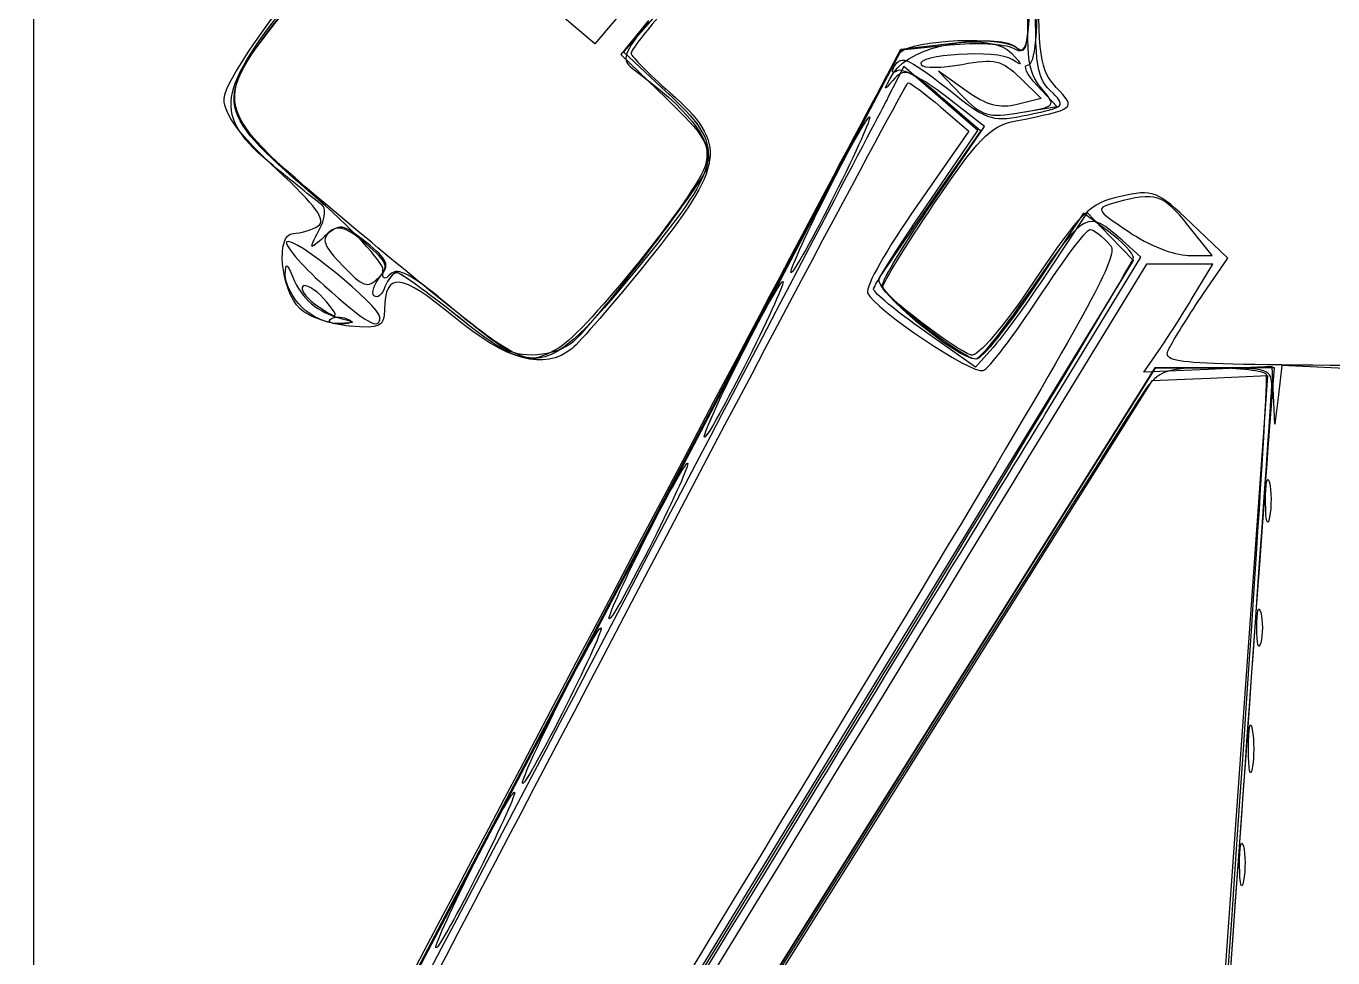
# Model space of a CAD drawing. Extents: x 143 to 420, y 187 to 724.
# Drawn here: x 184.7 to 261.7, y 483.4 to 538.4 of the extents above; entities that cross this region are included whole.
import ezdxf

# ---------------------------------------------------------------- set-up
doc = ezdxf.new("R2010")
doc.units = 0
doc.layers.add('Calque_1', color=7, linetype='CONTINUOUS')
doc.layers.add('Calque_2', color=7, linetype='CONTINUOUS')

msp = doc.modelspace()

# ---------------------------------------------------------------- linework, layer by layer
at = {"layer": 'Calque_1', "color": 7}
for points in [[(214.075081, 540.835075), (244.310996, 576.430881), (248.447766, 572.917013), (218.211851, 537.321206)], [(231.838923, 528.418889)], [(231.838923, 528.418724)], [(204.716987, 525.528832)], [(200.942527, 521.780032)], [(200.942527, 521.780032)], [(200.942527, 521.7799)], [(202.216404, 522.29386)], [(202.612876, 521.06716)], [(202.612876, 521.066798)], [(205.538687, 521.189329)], [(212.432938, 519.699336)], [(212.943585, 519.314732)], [(212.943585, 519.314402)], [(226.73208, 518.715886)], [(226.73208, 518.715721)], [(221.114554, 507.991524)], [(221.114554, 507.991359)], [(257.236259, 502.884295)], [(216.007714, 498.288488)], [(216.007714, 498.288324)], [(256.746199, 495.734742)], [(210.900871, 488.585519)], [(210.900871, 488.585354)]]:
    msp.add_lwpolyline(points, close=True, dxfattribs=at)
for points in [[(221.367245, 538.706001), (219.743008, 536.68484), (222.407405, 534.116688)], [(221.629981, 538.811226), (219.904026, 536.843864), (222.424346, 534.497733)], [(221.630004, 538.812413), (219.904049, 536.845051), (222.424366, 534.498919)], [(221.630017, 538.812314), (219.904063, 536.844952), (222.424379, 534.498821)], [(190.668927, 450.091195), (236.299078, 536.96989), (239.134116, 537.262621)], [(192.009473, 452.783263), (236.247721, 537.008097), (239.290928, 537.361286)], [(237.719528, 527.706182), (240.791371, 532.207873), (238.613227, 534.093942), (236.435082, 535.980045), (235.474652, 534.114545)], [(240.096432, 534.54718), (238.477783, 535.701159), (239.821275, 534.302348)], [(240.096432, 534.54718), (238.477783, 535.701159), (239.821275, 534.302348)], [(243.286614, 535.309269), (244.520652, 534.097404), (243.117868, 533.745303)], [(243.286614, 535.309269), (244.520652, 534.097404), (243.117868, 533.745303)], [(243.308822, 533.265758), (245.452881, 533.628012), (244.302063, 534.852998)], [(238.146423, 528.122532), (240.96848, 532.167095), (238.734624, 534.091008)], [(238.146423, 528.122532), (240.96848, 532.167095), (238.734624, 534.091008)], [(238.168081, 528.041833), (241.177795, 532.452441), (238.865799, 534.253691)], [(238.606798, 533.594388), (240.267828, 532.172468), (237.158068, 527.715445)], [(199.144086, 441.32048), (249.965988, 524.535228), (248.602815, 525.958038), (247.239646, 527.380881), (244.961231, 523.942119)], [(248.494356, 526.252318), (247.020503, 527.341982), (244.150206, 523.028918)], [(248.494356, 526.252318), (247.020503, 527.341982), (244.150206, 523.028918)], [(253.172639, 524.844046), (254.607916, 524.844046), (253.18176, 526.631418)], [(254.100239, 522.595821), (255.527674, 524.688385), (253.386309, 526.729456)], [(244.915054, 515.723703), (250.407942, 524.732657), (249.294382, 525.733743)], [(253.495219, 522.417908), (254.647975, 524.332954), (252.691261, 524.326361), (250.734544, 524.319768), (245.041396, 515.006447)], [(241.665868, 519.381453), (240.648918, 518.259582), (237.648303, 520.37565)], [(252.123028, 519.456053), (252.122708, 519.455361)], [(264.943484, 518.045968), (258.724933, 518.339028), (258.513956, 516.612279), (258.302979, 514.885531), (258.221226, 516.585611), (258.139472, 518.285658), (254.363568, 518.117535), (250.587688, 517.949413), (251.465076, 519.226121)], [(258.008567, 514.756604), (258.287453, 518.203706), (254.758728, 518.203706), (251.230004, 518.203706), (201.716345, 439.298067)], [(258.008699, 514.756901), (258.287584, 518.204003), (254.758864, 518.204003), (251.230139, 518.204003), (201.716484, 439.298363)], [(254.692304, 518.200311), (251.245175, 518.197014), (201.730345, 439.275387)], [(254.642635, 472.240034), (257.899255, 517.735238), (254.47149, 517.587554), (251.043695, 517.43987), (201.690725, 438.794458)], [(257.756911, 510.289229), (257.757241, 510.289229)], [(256.224888, 488.840472), (256.225217, 488.840472)]]:
    msp.add_lwpolyline(points, dxfattribs=at)
for points in [[(196.346595, 534.062988), (196.346595, 535.670139), (203.709308, 544.980988), (205.628936, 545.801425)], [(242.888289, 537.063181), (243.74571, 536.604306), (243.817089, 536.974835), (243.951386, 542.581057)], [(243.070441, 537.103498), (243.703462, 536.578132), (243.826992, 537.340847), (243.951043, 542.541697)], [(243.0732, 537.101256), (243.747912, 536.541277), (243.84, 537.2018), (243.84, 542.600968)], [(243.750945, 536.078017), (244.178107, 536.078017), (244.350647, 537.914606), (244.350647, 542.461558)], [(244.518753, 534.725324), (243.688894, 535.70017), (243.613121, 536.535244), (243.83996, 542.20621)], [(245.058709, 534.574739), (244.195332, 535.436515), (244.111551, 536.226954), (244.251415, 542.191178)], [(245.415722, 534.755916), (244.451679, 535.782089), (244.350687, 536.503894), (244.350687, 542.367904)], [(204.006634, 526.463955), (195.241049, 533.819441), (195.301593, 533.566104), (200.721005, 540.212608)], [(199.242573, 530.138814), (195.630196, 533.13192), (195.81965, 534.444725), (200.737299, 540.496603)], [(199.242592, 530.14), (195.630216, 533.133106), (195.81967, 534.445944), (200.737319, 540.49779)], [(199.242606, 530.139901), (195.630229, 533.133007), (195.819683, 534.445845), (200.737329, 540.497691)], [(201.453214, 528.535915), (195.633282, 533.5635), (195.600303, 533.946192), (200.467865, 539.969622)], [(201.453214, 528.535552), (195.633282, 533.563137), (195.600303, 533.94583), (200.467865, 539.969259)], [(221.362831, 538.623588), (219.893893, 536.768934), (219.757836, 536.37711), (220.412227, 535.886094)], [(221.362831, 538.623291), (219.893893, 536.768605), (219.757836, 536.376781), (220.412227, 535.885764)], [(221.912004, 538.845411), (221.052213, 537.866147), (220.348753, 536.929574), (220.348753, 536.764121)], [(235.802669, 535.568442), (236.833186, 537.30831), (241.560458, 538.111441), (242.790247, 536.755517)], [(235.802669, 535.568442), (236.833186, 537.30831), (241.560458, 538.111441), (242.790247, 536.755517)], [(236.188279, 536.801603), (236.969468, 537.584427), (242.215836, 537.812678), (243.0732, 537.101256)], [(239.134116, 537.262621), (240.693382, 537.423491), (242.382761, 537.333826), (242.888289, 537.063181)], [(239.290928, 537.361286), (241.375125, 537.60325), (242.566173, 537.521826), (243.070441, 537.103498)], [(145.468257, 364.270912), (148.886037, 371.248848), (235.656992, 536.269215), (236.188279, 536.801603)], [(220.348753, 536.764121), (220.348753, 536.598636), (221.38289, 535.552948), (222.646831, 534.440373)], [(235.880793, 536.008362), (236.302546, 536.690774), (236.670243, 536.515663), (239.499199, 534.285272)], [(242.818597, 536.402526), (241.959881, 536.988647), (237.067747, 536.708114), (237.446981, 536.094302)], [(242.818597, 536.402526), (241.959881, 536.988647), (237.067747, 536.708114), (237.446981, 536.094302)], [(239.871164, 536.110785), (241.785469, 536.470896), (242.203671, 536.372858), (243.286614, 535.309269)], [(239.871164, 536.110785), (241.785469, 536.470896), (242.203671, 536.372858), (243.286614, 535.309269)], [(242.790247, 536.755517), (243.445898, 536.032624), (243.450846, 535.971012), (242.818597, 536.402526)], [(242.790247, 536.755517), (243.445898, 536.032624), (243.450846, 535.971012), (242.818597, 536.402526)], [(220.412227, 535.886094), (223.783427, 533.356511), (224.944662, 531.918603), (224.944662, 530.27374)], [(220.412227, 535.885764), (223.783427, 533.356182), (224.944662, 531.918274), (224.944662, 530.27341)], [(235.773659, 535.153344), (235.201427, 534.47525), (235.207617, 534.563663), (235.802669, 535.568442)], [(235.773659, 535.153344), (235.201427, 534.47525), (235.207617, 534.563663), (235.802669, 535.568442)], [(236.032531, 535.732773), (235.731329, 535.546849), (235.667274, 535.663216), (235.880793, 536.008362)], [(238.734624, 534.091008), (236.676773, 535.863381), (236.443482, 535.947047), (235.773659, 535.153344)], [(238.734624, 534.091008), (236.676773, 535.863381), (236.443482, 535.947047), (235.773659, 535.153344)], [(238.865799, 534.253691), (237.594207, 535.244394), (236.319233, 535.909961), (236.032531, 535.732773)], [(237.446981, 536.094302), (237.580523, 535.87838), (238.671394, 535.886292), (239.871164, 536.110785)], [(237.446981, 536.094302), (237.580523, 535.87838), (238.671394, 535.886292), (239.871164, 536.110785)], [(244.302063, 534.852998), (243.669105, 535.526774), (243.421105, 536.078017), (243.750945, 536.078017)], [(217.795109, 499.457071), (228.047094, 519.022166), (236.549986, 535.02689), (236.690424, 535.023132)], [(236.690424, 535.023132), (236.830856, 535.019835), (237.693228, 534.376421), (238.606798, 533.594388)], [(242.929749, 532.753545), (246.614712, 533.495888), (246.606022, 533.488899), (245.415722, 534.755916)], [(243.308822, 533.265758), (245.443472, 533.62643), (245.448786, 533.632825), (244.518753, 534.725324)], [(235.474652, 534.114545), (234.946415, 533.088504), (216.47313, 497.892741), (194.422899, 455.901768)], [(199.462312, 529.903014), (197.261751, 531.945668), (196.346595, 533.167555), (196.346595, 534.062988)], [(222.424346, 534.497733), (225.971465, 531.195809), (225.864667, 530.416875), (221.052879, 524.495275)], [(222.424366, 534.498919), (225.971488, 531.196996), (225.864687, 530.418062), (221.052899, 524.496461)], [(222.424379, 534.498821), (225.971501, 531.196897), (225.8647, 530.417963), (221.052912, 524.496362)], [(222.646831, 534.440373), (226.063886, 531.432598), (225.894043, 530.172075), (221.30677, 524.495011)], [(222.407405, 534.116688), (224.714733, 531.892726), (225.025404, 531.363701), (224.725585, 530.169142)], [(239.499199, 534.285272), (241.39672, 532.789214), (241.701177, 532.708086), (243.782001, 533.143952)], [(239.821275, 534.302348), (241.018946, 533.055374), (241.397482, 532.942864), (243.308822, 533.265758)], [(239.821275, 534.302348), (241.018946, 533.055374), (241.397482, 532.942864), (243.308822, 533.265758)], [(243.117868, 533.745303), (242.081779, 533.485207), (241.291954, 533.694866), (240.096432, 534.54718)], [(243.117868, 533.745303), (242.081779, 533.485207), (241.291954, 533.694866), (240.096432, 534.54718)], [(243.782001, 533.143952), (245.976407, 533.603618), (246.00243, 533.632759), (245.058709, 534.574739)], [(231.838923, 528.418889), (233.108504, 530.946757), (234.262156, 533.015025), (234.402595, 533.015025)], [(231.838923, 528.418724), (233.108504, 530.946592), (234.262156, 533.01486), (234.402595, 533.01486)], [(234.402595, 533.015025), (234.543026, 533.015025), (233.619187, 530.946757), (232.349609, 528.418889)], [(234.402595, 533.01486), (234.543026, 533.01486), (233.619187, 530.946592), (232.349609, 528.418724)], [(238.205919, 527.883534), (240.75385, 531.672848), (241.528278, 532.471232), (242.929749, 532.753545)], [(202.104058, 527.844174), (201.842282, 528.018889), (200.554619, 529.051688), (199.242573, 530.138814)], [(202.104078, 527.84536), (201.842302, 528.020076), (200.554636, 529.052875), (199.242592, 530.14)], [(202.104091, 527.845262), (201.842315, 528.019977), (200.554649, 529.052776), (199.242606, 530.139901)], [(224.725585, 530.169142), (224.326941, 528.580781), (217.686601, 520.298149), (216.069887, 519.372651)], [(224.944662, 530.27374), (224.944662, 529.654357), (219.430907, 522.370438), (217.090851, 519.898446)], [(224.944662, 530.27341), (224.944662, 529.654061), (219.430907, 522.370109), (217.090851, 519.898116)], [(201.888061, 526.579333), (202.403662, 526.901732), (201.790649, 527.741784), (199.462312, 529.903014)], [(253.18176, 526.631418), (251.736636, 528.442591), (251.238084, 528.599241), (248.94741, 527.962024)], [(253.386309, 526.729456), (251.349622, 528.670743), (251.14505, 528.748375), (249.202185, 528.316894)], [(205.714019, 523.994633), (205.75806, 524.429938), (203.840661, 526.473515), (201.453214, 528.535915)], [(205.714019, 523.99427), (205.75806, 524.429575), (203.840661, 526.473152), (201.453214, 528.535552)], [(201.942298, 526.312117), (202.32149, 527.033956), (202.387068, 527.65502), (202.104058, 527.844174)], [(201.942318, 526.313304), (202.321513, 527.035142), (202.387091, 527.656206), (202.104078, 527.84536)], [(201.942331, 526.313205), (202.321526, 527.035044), (202.387104, 527.656107), (202.104091, 527.845262)], [(229.785937, 523.822719), (229.645506, 523.822719), (230.569342, 525.890987), (231.838923, 528.418889)], [(229.785937, 523.822554), (229.645506, 523.822554), (230.569342, 525.890822), (231.838923, 528.418724)], [(232.349609, 528.418889), (231.080025, 525.890987), (229.926376, 523.822719), (229.785937, 523.822719)], [(232.349609, 528.418724), (231.080025, 525.890822), (229.926376, 523.822554), (229.785937, 523.822554)], [(234.972451, 523.466464), (235.166022, 523.802808), (236.594298, 525.898075), (238.146423, 528.122532)], [(234.972451, 523.466464), (235.166022, 523.802808), (236.594298, 525.898075), (238.146423, 528.122532)], [(235.158371, 523.069926), (235.158371, 523.37848), (236.512742, 525.615992), (238.168081, 528.041833)], [(235.178288, 522.948582), (235.16741, 523.170108), (236.529768, 525.390741), (238.205919, 527.883534)], [(249.202185, 528.316894), (247.365444, 527.909016), (246.850459, 527.402539), (244.095345, 523.294485)], [(248.94741, 527.962024), (247.681874, 527.609989), (247.688167, 527.59555), (249.70431, 526.225551)], [(237.158068, 527.715445), (235.447696, 525.264088), (234.155814, 522.978283), (234.287217, 522.635874)], [(234.647684, 522.848137), (234.647684, 523.044279), (236.030016, 525.230266), (237.719528, 527.706182)], [(249.294382, 525.733743), (247.274579, 527.549531), (247.103315, 527.461349), (244.071884, 523.044115)], [(200.432068, 526.134303), (200.853383, 526.140896), (201.508582, 526.341984), (201.888061, 526.579333)], [(202.272583, 525.949105), (201.343173, 525.132063), (201.330003, 525.146535), (201.942298, 526.312117)], [(202.272606, 525.950291), (201.343196, 525.13325), (201.330026, 525.147721), (201.942318, 526.313304)], [(202.272619, 525.950193), (201.343209, 525.133151), (201.330039, 525.147622), (201.942331, 526.313205)], [(202.582403, 526.253274), (202.061672, 525.821431), (202.216381, 525.402443), (203.323094, 524.247278)], [(204.736783, 525.601388), (203.330439, 526.728105), (203.182458, 526.748972), (202.272583, 525.949105)], [(204.736806, 525.602575), (203.330462, 526.729292), (203.182481, 526.750158), (202.272606, 525.950291)], [(204.736819, 525.602476), (203.330475, 526.729193), (203.182494, 526.75006), (202.272619, 525.950193)], [(204.716987, 525.528832), (203.623651, 526.469559), (203.069839, 526.657526), (202.582403, 526.253274)], [(212.432925, 519.699303), (211.590295, 520.23802), (207.798463, 523.282123), (204.006634, 526.463955)], [(244.368419, 522.317694), (245.833872, 524.549865), (247.198093, 526.376169), (247.400028, 526.376169)], [(247.400028, 526.376169), (247.601973, 526.376169), (248.142476, 525.961467), (248.601177, 525.454594)], [(249.968213, 524.71146), (249.968213, 524.959688), (249.304977, 525.653012), (248.494356, 526.252318)], [(249.968213, 524.71146), (249.968213, 524.959688), (249.304977, 525.653012), (248.494356, 526.252318)], [(200.832628, 521.693235), (199.670622, 522.824237), (199.373751, 526.115645), (200.432068, 526.134303)], [(200.04833, 525.652121), (199.870055, 525.47378), (200.860088, 524.310175), (202.24842, 523.066168)], [(205.538687, 521.189329), (205.538687, 521.854237), (200.415104, 526.018892), (200.04833, 525.652121)], [(205.457682, 523.522802), (206.098136, 524.163282), (206.00226, 524.422949), (204.716987, 525.528832)], [(205.557708, 523.588996), (206.136688, 524.286638), (206.019636, 524.573567), (204.736783, 525.601388)], [(205.557731, 523.590183), (206.136711, 524.287825), (206.019659, 524.574754), (204.736806, 525.602575)], [(205.557744, 523.590084), (206.136725, 524.287726), (206.019672, 524.574655), (204.736819, 525.602476)], [(249.70431, 526.225551), (250.822492, 525.465703), (252.383232, 524.844046), (253.172639, 524.844046)], [(248.601177, 525.454594), (249.385537, 524.587907), (246.410868, 519.580332), (198.621739, 441.319392)], [(231.503927, 494.038783), (241.659285, 510.660582), (249.968213, 524.463298), (249.968213, 524.71146)], [(231.503927, 494.038783), (241.659285, 510.660582), (249.968213, 524.463298), (249.968213, 524.71146)], [(199.953532, 523.695012), (199.980564, 524.442168), (200.054966, 524.418334), (200.407087, 523.549636)], [(199.953532, 523.695012), (199.980564, 524.442168), (200.054966, 524.418334), (200.407087, 523.549636)], [(199.953532, 523.69488), (199.980564, 524.442036), (200.054966, 524.418202), (200.407087, 523.549504)], [(203.323094, 524.247278), (204.54092, 522.97614), (204.817228, 522.882355), (205.457682, 523.522802)], [(206.185572, 523.754646), (205.790617, 523.35969), (205.656732, 523.427961), (205.714019, 523.994633)], [(206.185572, 523.754283), (205.790617, 523.359328), (205.656732, 523.427269), (205.714019, 523.99427)], [(209.329679, 522.106783), (207.473235, 523.681727), (206.580518, 524.149602), (206.185572, 523.754646)], [(209.329679, 522.10642), (207.473235, 523.681364), (206.580518, 524.149239), (206.185572, 523.754283)], [(221.052879, 524.495275), (215.45501, 517.606311), (214.864136, 517.432453), (210.084957, 521.267984)], [(221.052899, 524.496461), (215.455033, 517.607498), (214.864159, 517.43364), (210.08498, 521.269171)], [(221.052912, 524.496362), (215.455046, 517.607399), (214.864172, 517.433541), (210.084993, 521.269072)], [(221.30677, 524.495011), (219.305791, 522.0187), (217.308507, 519.705336), (216.868346, 519.354224)], [(244.961231, 523.942119), (243.708096, 522.050775), (242.225181, 519.998462), (241.665868, 519.381453)], [(200.942527, 521.779966), (200.380774, 522.341693), (199.935725, 523.203468), (199.953532, 523.695012)], [(200.942527, 521.779966), (200.380774, 522.341693), (199.935725, 523.203468), (199.953532, 523.695012)], [(200.942527, 521.779834), (200.380774, 522.341561), (199.935725, 523.203336), (199.953532, 523.69488)], [(200.407087, 523.549636), (200.920144, 522.283872), (201.881682, 521.462149), (203.240609, 521.128113)], [(200.407087, 523.549636), (200.920144, 522.283872), (201.881682, 521.462149), (203.240609, 521.128113)], [(200.407087, 523.549504), (200.920144, 522.28374), (201.881682, 521.462017), (203.240609, 521.127981)], [(202.216404, 522.293761), (201.706466, 522.857235), (201.154147, 523.183162), (200.989021, 523.018039)], [(205.198532, 522.45928), (205.024674, 522.633336), (205.186335, 523.141494), (205.557708, 523.588996)], [(205.198555, 522.460466), (205.024697, 522.634522), (205.186358, 523.142681), (205.557731, 523.590183)], [(205.198569, 522.460367), (205.02471, 522.634423), (205.186372, 523.142582), (205.557744, 523.590084)], [(209.870509, 521.238744), (206.745031, 523.81995), (205.838357, 523.909846), (205.808991, 521.641512)], [(206.530978, 523.821401), (206.326198, 523.821401), (206.013728, 523.443784), (205.836626, 522.982272)], [(206.531001, 523.822587), (206.326222, 523.822587), (206.013751, 523.445004), (205.836649, 522.983459)], [(206.531014, 523.822488), (206.326235, 523.822488), (206.013764, 523.444905), (205.836662, 522.98336)], [(210.084957, 521.267984), (208.335063, 522.672366), (206.735774, 523.821401), (206.530978, 523.821401)], [(210.08498, 521.269171), (208.335086, 522.673553), (206.735797, 523.822587), (206.531001, 523.822587)], [(210.084993, 521.269072), (208.3351, 522.673454), (206.735811, 523.822488), (206.531014, 523.822488)], [(226.73208, 518.715886), (228.001664, 521.243755), (229.155314, 523.312023), (229.295752, 523.312023)], [(226.73208, 518.715721), (228.001664, 521.24359), (229.155314, 523.311858), (229.295752, 523.311858)], [(229.295752, 523.312023), (229.436184, 523.312023), (228.512348, 521.243755), (227.242767, 518.715886)], [(229.295752, 523.311858), (229.436184, 523.311858), (228.512348, 521.24359), (227.242767, 518.715721)], [(240.691298, 518.715853), (239.570242, 518.715853), (234.60988, 522.836401), (234.972451, 523.466464)], [(240.691298, 518.715853), (239.570242, 518.715853), (234.60988, 522.836401), (234.972451, 523.466464)], [(244.095345, 523.294485), (242.315041, 520.639932), (240.763598, 518.823946), (240.392459, 518.960257)], [(200.989021, 523.018039), (200.823899, 522.852884), (201.13453, 522.391899), (201.679292, 521.993548)], [(202.24842, 523.066168), (204.762789, 520.813196), (205.538687, 520.370606), (205.538687, 521.189329)], [(205.836626, 522.982272), (205.659504, 522.520793), (205.372384, 522.285421), (205.198532, 522.45928)], [(205.836649, 522.983459), (205.659527, 522.521979), (205.372407, 522.286608), (205.198555, 522.460466)], [(205.836662, 522.98336), (205.65954, 522.52188), (205.37242, 522.286509), (205.198569, 522.460367)], [(234.287217, 522.635874), (234.647246, 521.697619), (240.4333, 517.809871), (241.112254, 518.04999)], [(237.648303, 520.37565), (235.997967, 521.539518), (234.647684, 522.652126), (234.647684, 522.848137)], [(240.670099, 518.715853), (239.924624, 518.715853), (235.158371, 522.481004), (235.158371, 523.069926)], [(240.392459, 518.960257), (239.341678, 519.346081), (235.199772, 522.514232), (235.178288, 522.948582)], [(244.071884, 523.044115), (242.438179, 520.663568), (240.907379, 518.715853), (240.670099, 518.715853)], [(244.150206, 523.028918), (242.571546, 520.656711), (241.015036, 518.715853), (240.691298, 518.715853)], [(244.150206, 523.028918), (242.571546, 520.656711), (241.015036, 518.715853), (240.691298, 518.715853)], [(251.465076, 519.226121), (251.947636, 519.928312), (252.861204, 521.364605), (253.495219, 522.417908)], [(252.122708, 519.455361), (252.425262, 520.031691), (253.315144, 521.444908), (254.100239, 522.595821)], [(203.751516, 520.671875), (202.62801, 520.764837), (201.31451, 521.224239), (200.832628, 521.693235)], [(203.112935, 520.817911), (202.480963, 520.784945), (201.50428, 521.218273), (200.942527, 521.780032)], [(203.112935, 520.817911), (202.480963, 520.784945), (201.50428, 521.218273), (200.942527, 521.780032)], [(203.112935, 520.817779), (202.480963, 520.784813), (201.50428, 521.218141), (200.942527, 521.7799)], [(201.679292, 521.993548), (203.078509, 520.970407), (203.301324, 521.09495), (202.216404, 522.29386)], [(205.808991, 521.641512), (205.795805, 520.627833), (205.570719, 520.521718), (203.751516, 520.671875)], [(212.943608, 519.314797), (212.381855, 519.640823), (210.755584, 520.897126), (209.329679, 522.106783)], [(212.943608, 519.314435), (212.381855, 519.64046), (210.755584, 520.896763), (209.329679, 522.10642)], [(241.112254, 518.04999), (241.437686, 518.165038), (242.902962, 520.085556), (244.368419, 522.317694)], [(203.28315, 520.798824), (202.744806, 520.775748), (202.443181, 520.89739), (202.612876, 521.06716)], [(203.28315, 520.798461), (202.744806, 520.775385), (202.443181, 520.897027), (202.612876, 521.066798)], [(202.612889, 521.06716), (202.782594, 521.236931), (203.223055, 521.255062), (203.591704, 521.107378)], [(202.612889, 521.066798), (202.782594, 521.236568), (203.223055, 521.254699), (203.591704, 521.107015)], [(203.240609, 521.128113), (204.166033, 520.900653), (204.154037, 520.871644), (203.112935, 520.817911)], [(203.240609, 521.128113), (204.166033, 520.900653), (204.154037, 520.871644), (203.112935, 520.817911)], [(203.240609, 521.127981), (204.166033, 520.900521), (204.154037, 520.871512), (203.112935, 520.817779)], [(203.591704, 521.107378), (203.999091, 520.9442), (203.878073, 520.823218), (203.28315, 520.798824)], [(203.591704, 521.107015), (203.999091, 520.943837), (203.878073, 520.822855), (203.28315, 520.798461)], [(216.868346, 519.354224), (215.205958, 518.0282), (213.057483, 518.606771), (209.870509, 521.238744)], [(216.069887, 519.372651), (214.59816, 518.530193), (214.206942, 518.565334), (212.432938, 519.699336)], [(217.090851, 519.898446), (216.202192, 518.959697), (214.072253, 518.659944), (212.943585, 519.314732)], [(217.090851, 519.898116), (216.202192, 518.959367), (214.072253, 518.659615), (212.943585, 519.314402)], [(266.473998, 518.32304), (251.621673, 518.40809), (251.574734, 518.411716), (252.123028, 519.456053)], [(224.679095, 514.119717), (224.538663, 514.119717), (225.462499, 516.187985), (226.73208, 518.715886)], [(224.679095, 514.119552), (224.538663, 514.119552), (225.462499, 516.18782), (226.73208, 518.715721)], [(227.242767, 518.715886), (225.973185, 516.187985), (224.819533, 514.119717), (224.679095, 514.119717)], [(227.242767, 518.715721), (225.973185, 516.18782), (224.819533, 514.119552), (224.679095, 514.119552)], [(254.56907, 518.204827), (251.87892, 518.204827), (251.467344, 518.06011), (250.574775, 516.800445)], [(257.810512, 517.812805), (257.677333, 518.028397), (256.218624, 518.204827), (254.56907, 518.204827)], [(258.116363, 517.055793), (258.139439, 518.136622), (257.934725, 518.204563), (254.692304, 518.200311)], [(254.811842, 472.234265), (256.594394, 497.086842), (257.943791, 517.597213), (257.810512, 517.812805)], [(254.885104, 471.477253), (256.649611, 495.913479), (258.103639, 516.423818), (258.116363, 517.055793)], [(250.574775, 516.800445), (250.027471, 516.028038), (227.824862, 480.695074), (201.235644, 438.282739)], [(194.811094, 433.6869), (219.347185, 473.852229), (241.893964, 510.768774), (244.915054, 515.723703)], [(245.041396, 515.006447), (191.413515, 427.277382), (150.59239, 360.370604), (150.02025, 359.264524)], [(254.750072, 469.298189), (256.388823, 492.404402), (257.855114, 512.860678), (258.008567, 514.756604)], [(254.750207, 469.298485), (256.388955, 492.404699), (257.855279, 512.860974), (258.008699, 514.756901)], [(221.114554, 507.991524), (222.384135, 510.519392), (223.537787, 512.58766), (223.678226, 512.58766)], [(221.114554, 507.991359), (222.384135, 510.519227), (223.537787, 512.587495), (223.678226, 512.587495)], [(223.678226, 512.58766), (223.818657, 512.58766), (222.894818, 510.519392), (221.62524, 507.991524)], [(223.678226, 512.587495), (223.818657, 512.587495), (222.894818, 510.519227), (221.62524, 507.991359)], [(257.757241, 510.289229), (257.750648, 511.412715), (257.851521, 511.932477), (257.979426, 511.44423)], [(257.979426, 511.44423), (258.107331, 510.95595), (258.111946, 510.036716), (257.989316, 509.401477)], [(257.989316, 509.401477), (257.867015, 508.766238), (257.762515, 509.165776), (257.756911, 510.289229)], [(219.061568, 503.395354), (218.921137, 503.395354), (219.844976, 505.463622), (221.114554, 507.991524)], [(219.061568, 503.395189), (218.921137, 503.395189), (219.844976, 505.463457), (221.114554, 507.991359)], [(221.62524, 507.991524), (220.355659, 505.463622), (219.202007, 503.395354), (219.061568, 503.395354)], [(221.62524, 507.991359), (220.355659, 505.463457), (219.202007, 503.395189), (219.061568, 503.395189)], [(257.236259, 502.884295), (257.236259, 503.867383), (257.341418, 504.269558), (257.469982, 503.777981)], [(257.469982, 503.777981), (257.598217, 503.28647), (257.598217, 502.48212), (257.469982, 501.990609)], [(216.007714, 498.288488), (217.277295, 500.81639), (218.430945, 502.884658), (218.571383, 502.884658)], [(216.007714, 498.288324), (217.277295, 500.816225), (218.430945, 502.884493), (218.571383, 502.884493)], [(218.571383, 502.884658), (218.711814, 502.884658), (217.787979, 500.81639), (216.518397, 498.288488)], [(218.571383, 502.884493), (218.711814, 502.884493), (217.787979, 500.816225), (216.518397, 498.288324)], [(257.469982, 501.990609), (257.341418, 501.499066), (257.236259, 501.901274), (257.236259, 502.884295)], [(159.169569, 387.764829), (192.115255, 450.475799), (200.334702, 466.135312), (217.795109, 499.457071)], [(213.954729, 493.692352), (213.814297, 493.692352), (214.73813, 495.76062), (216.007714, 498.288488)], [(213.954729, 493.692187), (213.814297, 493.692187), (214.73813, 495.760455), (216.007714, 498.288324)], [(216.518397, 498.288488), (215.248816, 495.76062), (214.095164, 493.692352), (213.954729, 493.692352)], [(216.518397, 498.288324), (215.248816, 495.760455), (214.095164, 493.692187), (213.954729, 493.692187)], [(256.746199, 495.734742), (256.746199, 496.99866), (256.845754, 497.515719), (256.967395, 496.883776)], [(256.967395, 496.883776), (257.089037, 496.251801), (257.089037, 495.21765), (256.967395, 494.585675)], [(256.967395, 494.585675), (256.845424, 493.9537), (256.746199, 494.470956), (256.746199, 495.734742)], [(148.342055, 357.583696), (148.342055, 357.842472), (168.089431, 390.244865), (231.503927, 494.038783)], [(148.342055, 357.583696), (148.342055, 357.842472), (168.089431, 390.244865), (231.503927, 494.038783)], [(210.900871, 488.585519), (212.170453, 491.113387), (213.324102, 493.181655), (213.464543, 493.181655)], [(210.900871, 488.585354), (212.170453, 491.113223), (213.324102, 493.181491), (213.464543, 493.181491)], [(213.464543, 493.181655), (213.604975, 493.181655), (212.681136, 491.113387), (211.411555, 488.585519)], [(213.464543, 493.181491), (213.604975, 493.181491), (212.681136, 491.113223), (211.411555, 488.585354)], [(256.225217, 488.840472), (256.218624, 489.963991), (256.319498, 490.48372), (256.447402, 489.995472)], [(256.447402, 489.995472), (256.575307, 489.507225), (256.579922, 488.587991), (256.457292, 487.952752)], [(208.847883, 483.989349), (208.707451, 483.989349), (209.63129, 486.057617), (210.900871, 488.585519)], [(208.847883, 483.989185), (208.707451, 483.989185), (209.63129, 486.057453), (210.900871, 488.585354)], [(211.411555, 488.585519), (210.141973, 486.057617), (208.988324, 483.989349), (208.847883, 483.989349)], [(211.411555, 488.585354), (210.141973, 486.057453), (208.988324, 483.989185), (208.847883, 483.989185)], [(256.457292, 487.952752), (256.334991, 487.317513), (256.230492, 487.717051), (256.224888, 488.840472)]]:
    msp.add_open_spline(points, degree=3, dxfattribs=at)
at = {"layer": 'Calque_2', "color": 7}
msp.add_lwpolyline([(185.134791, 639.623288), (302.768887, 639.623288), (302.768887, 186.934059), (185.134791, 186.934059)], close=True, dxfattribs=at)

doc.saveas('drawing.dxf')
